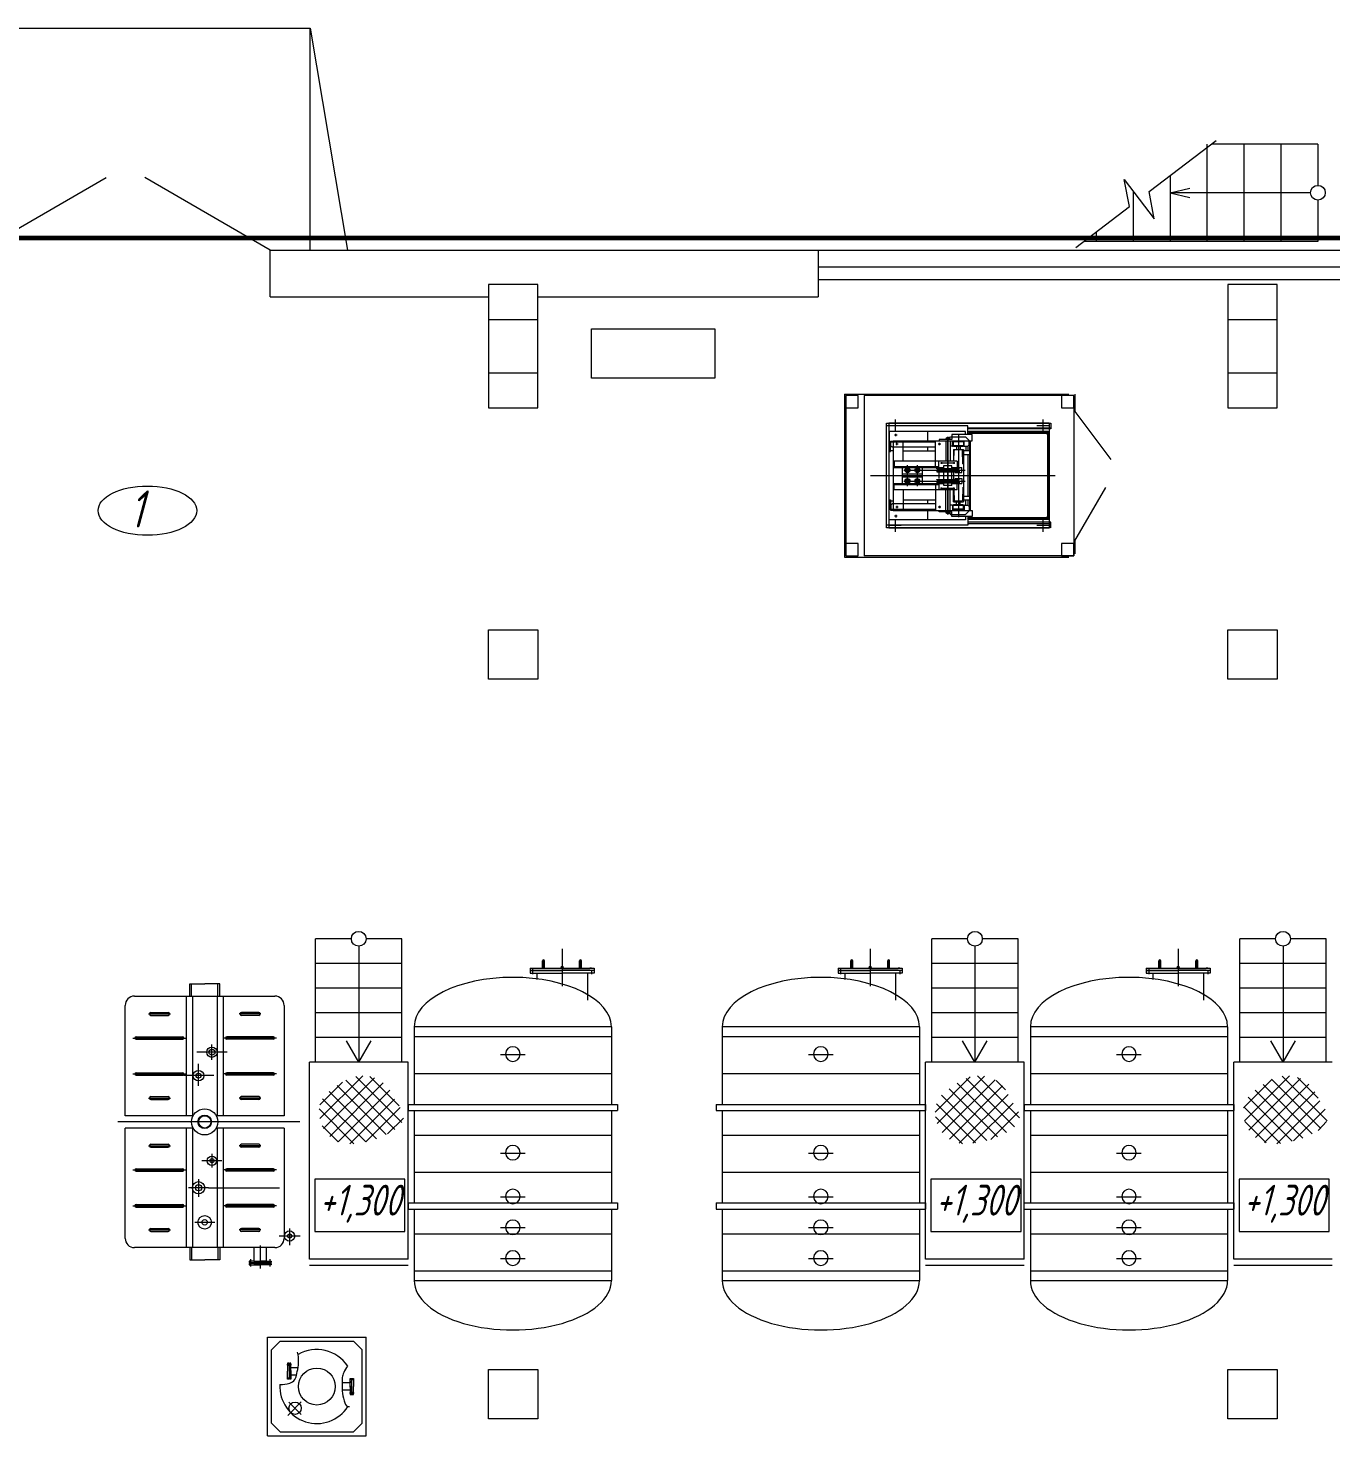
# Model space of a CAD drawing. Header units: millimetres. Extents: x 1337 to 8186, y 1899 to 5236.
# Drawn here: x 2327.1 to 2432.9, y 2614.5 to 2728.7 of the extents above; entities that cross this region are included whole.
import ezdxf

# ---------------------------------------------------------------- set-up
doc = ezdxf.new("R2010")
doc.units = ezdxf.units.MM
doc.layers.add('Линия связи (Вновь)', color=3, linetype='Continuous', lineweight=60)
doc.layers.add('Строительный', color=251, linetype='Continuous', lineweight=13)
doc.styles.add('Simplex', font='simplex.shx', dxfattribs={"width": 0.7, "oblique": 15})

# ---------------------------------------------------------------- blocks, each defined once
blk = doc.blocks.new('A$C178B2837')
at = {"layer": 'Строительный', "ltscale": 100}
for p, q in [((304.71, 420.51), (334.71, 420.51)), ((334.71, 402.51), (334.71, 420.51)), ((334.71, 420.51), (337.72, 402.51)), ((402.77, 407.25), (408.22, 411.41)), ((407.47, 411.11), (407.47, 403.21)), ((416.47, 411.11), (407.83, 411.11)), ((410.47, 411.11), (410.47, 403.21)), ((413.47, 411.11), (413.47, 403.21)), ((416.47, 411.11), (416.47, 407.76)), ((307.96, 402.51), (318.14, 408.39)), ((331.46, 402.51), (321.29, 408.39)), ((401.18, 406.04), (400.76, 408.23)), ((400.76, 408.23), (403.19, 405.05)), ((404.47, 408.55), (404.47, 403.21)), ((401.47, 407.3), (401.47, 403.21)), ((403.19, 405.05), (402.77, 407.25)), ((404.47, 407.16), (406.09, 407.53)), ((415.87, 407.16), (404.47, 407.16)), ((404.47, 407.16), (406.09, 406.78)), ((416.47, 406.56), (416.47, 403.21)), ((396.83, 402.72), (401.18, 406.04)), ((416.47, 403.21), (397.47, 403.21)), ((398.47, 403.97), (398.47, 403.21)), ((331.46, 402.51), (375.93, 402.51)), ((331.46, 398.71), (331.46, 402.51)), ((375.93, 402.51), (375.93, 398.71)), ((375.93, 402.51), (469.16, 402.51)), ((375.93, 401.14), (469.16, 401.14)), ((353.16, 399.71), (349.16, 399.71)), ((349.16, 399.71), (349.16, 389.71)), ((353.16, 389.71), (353.16, 399.71)), ((375.93, 400.11), (469.16, 400.11)), ((413.16, 399.71), (409.16, 399.71)), ((409.16, 399.71), (409.16, 389.71)), ((413.16, 389.71), (413.16, 399.71)), ((331.46, 398.71), (349.16, 398.71)), ((353.16, 398.71), (375.93, 398.71)), ((349.16, 396.89), (353.16, 396.89)), ((409.16, 396.89), (413.16, 396.89)), ((357.53, 396.11), (367.53, 396.11)), ((357.53, 392.11), (357.53, 396.11)), ((367.53, 396.11), (367.53, 392.11)), ((349.16, 392.54), (353.16, 392.54)), ((367.53, 392.11), (357.53, 392.11)), ((409.16, 392.54), (413.16, 392.54)), ((378.06, 390.81), (396.26, 390.81)), ((378.06, 390.81), (378.06, 377.61)), ((379.16, 390.71), (378.16, 390.71)), ((378.16, 390.71), (378.16, 389.71)), ((379.16, 389.71), (379.16, 390.71)), ((396.66, 390.71), (379.66, 390.71)), ((379.66, 390.71), (379.66, 377.71)), ((394.66, 390.71), (381.66, 390.71)), ((396.66, 390.71), (395.66, 390.71)), ((395.66, 390.71), (395.66, 389.71)), ((396.66, 390.71), (396.66, 377.71)), ((396.66, 389.71), (396.66, 390.71)), ((396.76, 390.81), (396.76, 389.38)), ((349.16, 389.71), (353.16, 389.71)), ((378.16, 390.26), (378.16, 378.26)), ((378.16, 389.71), (379.16, 389.71)), ((395.66, 389.71), (396.66, 389.71)), ((396.66, 389.51), (399.66, 385.51)), ((409.16, 389.71), (413.16, 389.71)), ((381.46, 379.97), (381.46, 388.46)), ((381.46, 388.46), (394.81, 388.46)), ((388.07, 388.24), (381.46, 388.24)), ((394.66, 388.46), (381.66, 388.46)), ((381.66, 388.46), (381.66, 379.96)), ((382.66, 388.26), (381.66, 388.26)), ((382.16, 388.76), (382.16, 387.76)), ((388.07, 387.54), (388.07, 388.24)), ((394.66, 388.26), (393.66, 388.26)), ((394.16, 388.76), (394.16, 387.76)), ((394.66, 388.46), (394.66, 379.96)), ((394.81, 388.46), (394.81, 388)), ((387.88, 387.8), (381.69, 387.8)), ((381.69, 387.8), (381.69, 386.23)), ((382.33, 387.5), (382.12, 387.5)), ((382.22, 387.41), (382.22, 387.59)), ((384.78, 387.8), (384.78, 387.04)), ((386.76, 387.15), (385.74, 387.15)), ((385.74, 387.15), (385.74, 387.04)), ((386.62, 387.22), (386.27, 387.22)), ((386.27, 387.22), (386.27, 387.15)), ((386.56, 387.29), (386.34, 387.29)), ((386.34, 387.29), (386.34, 387.22)), ((386.45, 387.37), (386.45, 381.05)), ((386.45, 381.05), (386.45, 387.37)), ((386.56, 387.22), (386.67, 387.36)), ((386.56, 387.29), (386.56, 387.22)), ((386.62, 387.15), (386.62, 387.22)), ((386.67, 387.36), (387.88, 387.36)), ((388.41, 387.54), (386.76, 387.54)), ((386.76, 387.54), (386.76, 387.15)), ((387.3, 387.58), (387.3, 380.84)), ((387.88, 387.54), (387.88, 387.8)), ((387.88, 387.36), (388.2, 387.04)), ((388.07, 388.09), (394.81, 388.09)), ((394.81, 388), (388.07, 388)), ((394.59, 387.78), (388.15, 387.78)), ((394.59, 387.71), (388.15, 387.71)), ((394.59, 387.64), (388.15, 387.64)), ((388.41, 387.04), (388.41, 387.54)), ((394.52, 387.56), (394.52, 380.87)), ((394.59, 387.71), (394.59, 380.71)), ((394.66, 380.87), (394.66, 387.56)), ((381.69, 386.23), (381.73, 386.16)), ((381.73, 386.16), (381.73, 386.95)), ((381.73, 386.95), (381.8, 386.95)), ((381.73, 386.16), (381.8, 386.16)), ((381.8, 386.16), (381.8, 387)), ((381.8, 387), (382.01, 387)), ((381.8, 386.26), (382.01, 386.26)), ((381.82, 386.61), (381.82, 386.94)), ((381.82, 386.94), (385.44, 386.94)), ((381.92, 386.51), (381.82, 386.61)), ((385.44, 386.51), (381.92, 386.51)), ((382.01, 387.04), (388.41, 387.04)), ((382.01, 387.04), (382.01, 381.38)), ((382.42, 386.77), (382.21, 386.77)), ((382.31, 386.68), (382.31, 386.87)), ((382.81, 385.38), (382.81, 387.04)), ((385.44, 386.19), (382.81, 386.19)), ((384.78, 386.51), (384.78, 386.19)), ((385.44, 384.94), (385.44, 387.04)), ((385.88, 386.77), (385.66, 386.77)), ((385.77, 386.67), (385.77, 386.86)), ((386.27, 387.04), (386.27, 385.38)), ((386.62, 387.04), (386.62, 385.38)), ((386.81, 386.6), (386.62, 386.6)), ((386.81, 386.6), (386.81, 387.04)), ((386.81, 386.6), (386.85, 386.6)), ((386.85, 386.6), (386.87, 386.64)), ((386.9, 386.99), (386.87, 386.94)), ((386.87, 386.94), (386.87, 386.64)), ((387.72, 386.94), (386.87, 386.94)), ((386.9, 386.58), (386.87, 386.64)), ((387.72, 386.64), (386.87, 386.64)), ((386.89, 386.34), (387.72, 386.34)), ((386.89, 386.34), (386.89, 385.38)), ((387.69, 386.99), (386.9, 386.99)), ((387.69, 386.58), (386.9, 386.58)), ((386.94, 385.38), (386.96, 386.24)), ((386.96, 386.24), (387.01, 386.3)), ((387.58, 386.3), (387.01, 386.3)), ((387.08, 386.94), (387.08, 386.99)), ((387.15, 386.58), (387.15, 386.34)), ((387.44, 386.58), (387.44, 386.34)), ((387.51, 386.94), (387.51, 386.99)), ((387.63, 386.24), (387.58, 386.3)), ((387.65, 385.17), (387.63, 386.24)), ((387.69, 386.99), (387.72, 386.94)), ((387.69, 386.58), (387.72, 386.64)), ((387.72, 386.94), (387.72, 386.64)), ((387.74, 386.6), (387.72, 386.64)), ((387.72, 386.34), (387.72, 382.09)), ((388.22, 386.21), (387.72, 386.21)), ((387.78, 386.6), (387.74, 386.6)), ((387.78, 386.6), (387.78, 387.04)), ((387.78, 386.6), (388.06, 386.6)), ((387.89, 386.6), (387.89, 386.21)), ((388.06, 386.6), (388.16, 386.71)), ((388.06, 386.6), (388.06, 386.21)), ((388.16, 386.71), (388.16, 387.04)), ((388.22, 381.38), (388.22, 387.04)), ((388.27, 381.38), (388.27, 387.04)), ((387.21, 385.38), (382.1, 385.38)), ((382.1, 385.38), (382.1, 384.87)), ((382.1, 384.94), (385.71, 384.94)), ((382.1, 384.87), (385.71, 384.87)), ((382.75, 384.87), (382.75, 383.56)), ((383.17, 383.36), (383.17, 385.07)), ((383.97, 383.36), (383.97, 385.07)), ((384.38, 383.56), (384.38, 384.87)), ((385.71, 384.87), (385.71, 385.38)), ((385.71, 384.87), (386.13, 384.87)), ((385.84, 385.24), (387, 385.24)), ((385.92, 385.3), (385.92, 385.18)), ((386.13, 384.78), (386.13, 385.04)), ((386.77, 385.01), (386.13, 385.01)), ((386.77, 384.78), (386.77, 385.01)), ((386.77, 384.87), (387.21, 384.87)), ((386.94, 385.3), (386.94, 385.18)), ((387.05, 384.86), (387.58, 384.86)), ((387.05, 384.86), (387.05, 384.78)), ((387.21, 385.38), (387.21, 384.87)), ((387.58, 384.46), (387.58, 384.86)), ((387.65, 385.17), (387.72, 385.16)), ((388.22, 385.91), (387.72, 385.91)), ((388.06, 385.91), (388.06, 382.52)), ((380.16, 384.21), (395.16, 384.21)), ((381.46, 384.21), (394.99, 384.21)), ((384.38, 384.34), (382.75, 384.34)), ((384.38, 384.09), (382.75, 384.09)), ((382.86, 384.66), (387.85, 384.66)), ((382.86, 383.77), (387.85, 383.77)), ((383.01, 384.66), (383.09, 384.8)), ((383.09, 384.51), (383.01, 384.66)), ((383.01, 383.77), (383.09, 383.91)), ((383.09, 383.63), (383.01, 383.77)), ((383.09, 384.8), (383.25, 384.8)), ((383.25, 384.51), (383.09, 384.51)), ((383.09, 383.91), (383.25, 383.91)), ((383.25, 384.8), (383.34, 384.66)), ((383.34, 384.66), (383.25, 384.51)), ((383.25, 383.91), (383.34, 383.77)), ((383.34, 383.77), (383.25, 383.63)), ((383.81, 384.66), (383.89, 384.8)), ((383.89, 384.51), (383.81, 384.66)), ((383.81, 383.77), (383.89, 383.91)), ((383.89, 383.63), (383.81, 383.77)), ((383.89, 384.8), (384.05, 384.8)), ((384.05, 384.51), (383.89, 384.51)), ((383.89, 383.91), (384.05, 383.91)), ((384.05, 384.8), (384.14, 384.66)), ((384.14, 384.66), (384.05, 384.51)), ((384.05, 383.91), (384.14, 383.77)), ((384.14, 383.77), (384.05, 383.63)), ((385.55, 384.75), (385.55, 384.78)), ((385.55, 384.78), (387.35, 384.78)), ((385.64, 384.72), (385.55, 384.75)), ((385.64, 384.59), (385.55, 384.57)), ((385.55, 384.57), (385.55, 384.53)), ((385.55, 384.53), (387.35, 384.53)), ((385.55, 383.86), (385.55, 383.9)), ((385.55, 383.9), (387.35, 383.9)), ((385.64, 383.83), (385.55, 383.86)), ((385.64, 383.7), (385.55, 383.68)), ((385.55, 383.68), (385.55, 383.64)), ((385.64, 384.72), (387.25, 384.72)), ((385.64, 384.72), (385.64, 384.59)), ((385.64, 384.59), (387.25, 384.59)), ((385.64, 383.83), (387.25, 383.83)), ((385.64, 383.7), (385.64, 383.83)), ((385.64, 383.7), (387.25, 383.7)), ((385.71, 384.44), (385.71, 383.98)), ((386.13, 383.9), (386.13, 384.53)), ((386.77, 383.9), (386.77, 384.53)), ((386.94, 383.9), (386.94, 384.53)), ((387.05, 384.46), (387.05, 384.53)), ((387.05, 384.46), (387.58, 384.46)), ((387.05, 383.97), (387.58, 383.97)), ((387.05, 383.97), (387.05, 383.9)), ((387.25, 384.72), (387.35, 384.75)), ((387.25, 384.72), (387.25, 384.59)), ((387.25, 384.59), (387.35, 384.57)), ((387.25, 383.83), (387.35, 383.86)), ((387.25, 383.7), (387.25, 383.83)), ((387.25, 383.7), (387.35, 383.68)), ((387.35, 384.75), (387.35, 384.78)), ((387.35, 384.57), (387.35, 384.53)), ((387.35, 383.86), (387.35, 383.9)), ((387.35, 383.68), (387.35, 383.64)), ((387.58, 383.97), (387.58, 383.57)), ((382.1, 383.05), (382.1, 383.56)), ((382.1, 383.56), (385.71, 383.56)), ((382.1, 383.49), (385.71, 383.49)), ((387.21, 383.05), (382.1, 383.05)), ((382.81, 383.05), (382.81, 381.38)), ((383.25, 383.63), (383.09, 383.63)), ((384.05, 383.63), (383.89, 383.63)), ((385.44, 383.49), (385.44, 381.38)), ((385.55, 383.64), (387.35, 383.64)), ((385.71, 383.56), (385.71, 383.05)), ((385.71, 383.56), (386.13, 383.56)), ((385.86, 383.19), (387.01, 383.19)), ((385.92, 383.13), (385.92, 383.25)), ((386.13, 383.42), (386.13, 383.64)), ((386.77, 383.42), (386.13, 383.42)), ((386.27, 381.38), (386.27, 383.05)), ((386.62, 381.38), (386.62, 383.05)), ((386.77, 383.42), (386.77, 383.64)), ((386.77, 383.56), (387.21, 383.56)), ((386.89, 382.09), (386.89, 383.05)), ((386.94, 383.13), (386.94, 383.25)), ((386.94, 383.05), (386.96, 382.19)), ((387.05, 383.57), (387.05, 383.64)), ((387.05, 383.57), (387.58, 383.57)), ((387.21, 383.05), (387.21, 383.56)), ((387.65, 383.25), (387.63, 382.19)), ((387.65, 383.25), (387.72, 383.27)), ((396.76, 378.91), (399.26, 383.24)), ((381.69, 382.2), (381.73, 382.26)), ((381.69, 380.63), (381.69, 382.2)), ((381.73, 382.26), (381.8, 382.26)), ((381.73, 382.26), (381.73, 381.48)), ((381.73, 381.48), (381.8, 381.48)), ((381.8, 382.26), (381.8, 381.42)), ((381.8, 382.17), (382.01, 382.17)), ((381.8, 381.42), (382.01, 381.42)), ((381.92, 381.92), (381.82, 381.82)), ((381.82, 381.82), (381.82, 381.49)), ((381.82, 381.49), (385.44, 381.49)), ((385.44, 381.92), (381.92, 381.92)), ((382.42, 381.65), (382.21, 381.65)), ((382.31, 381.75), (382.31, 381.56)), ((385.44, 382.23), (382.81, 382.23)), ((384.78, 382.23), (384.78, 381.92)), ((385.88, 381.66), (385.66, 381.66)), ((385.77, 381.76), (385.77, 381.57)), ((386.81, 381.82), (386.62, 381.82)), ((386.81, 381.82), (386.85, 381.82)), ((386.81, 381.82), (386.81, 381.38)), ((386.85, 381.82), (386.87, 381.79)), ((386.9, 381.84), (386.87, 381.79)), ((386.87, 381.49), (386.87, 381.79)), ((387.72, 381.79), (386.87, 381.79)), ((386.9, 381.44), (386.87, 381.49)), ((387.72, 381.49), (386.87, 381.49)), ((386.89, 382.09), (387.72, 382.09)), ((387.69, 381.84), (386.9, 381.84)), ((387.69, 381.44), (386.9, 381.44)), ((386.96, 382.19), (387.01, 382.13)), ((387.58, 382.13), (387.01, 382.13)), ((387.08, 381.49), (387.08, 381.44)), ((387.15, 381.84), (387.15, 382.09)), ((387.44, 381.84), (387.44, 382.09)), ((387.51, 381.49), (387.51, 381.44)), ((387.63, 382.19), (387.58, 382.13)), ((387.69, 381.84), (387.72, 381.79)), ((387.69, 381.44), (387.72, 381.49)), ((388.22, 382.52), (387.72, 382.52)), ((388.22, 382.22), (387.72, 382.22)), ((387.74, 381.82), (387.72, 381.79)), ((387.72, 381.49), (387.72, 381.79)), ((387.78, 381.82), (387.74, 381.82)), ((387.78, 381.82), (387.78, 381.38)), ((387.78, 381.82), (388.06, 381.82)), ((387.89, 381.82), (387.89, 382.22)), ((388.06, 382.22), (388.06, 381.82)), ((388.06, 381.82), (388.16, 381.72)), ((388.16, 381.72), (388.16, 381.38)), ((387.88, 380.63), (381.69, 380.63)), ((382.01, 381.38), (388.41, 381.38)), ((382.34, 380.93), (382.12, 380.93)), ((382.33, 380.93), (382.12, 380.93)), ((382.16, 380.66), (382.16, 379.66)), ((382.22, 381.02), (382.22, 380.83)), ((382.22, 381.01), (382.22, 380.82)), ((384.78, 381.38), (384.78, 380.63)), ((385.74, 381.28), (385.74, 381.38)), ((386.76, 381.28), (385.74, 381.28)), ((386.27, 381.21), (386.27, 381.28)), ((386.62, 381.21), (386.27, 381.21)), ((386.34, 381.14), (386.34, 381.21)), ((386.56, 381.14), (386.34, 381.14)), ((386.56, 381.14), (386.56, 381.21)), ((386.56, 381.21), (386.67, 381.07)), ((386.62, 381.28), (386.62, 381.21)), ((386.67, 381.07), (387.88, 381.07)), ((386.76, 380.89), (386.76, 381.28)), ((388.41, 380.89), (386.76, 380.89)), ((387.88, 381.07), (388.2, 381.38)), ((387.88, 380.89), (387.88, 380.63)), ((388.07, 380.89), (388.07, 380.18)), ((394.81, 380.43), (388.07, 380.43)), ((388.07, 380.34), (394.81, 380.34)), ((394.59, 380.78), (388.15, 380.78)), ((394.59, 380.71), (388.15, 380.71)), ((394.59, 380.64), (388.15, 380.64)), ((388.41, 381.38), (388.41, 380.89)), ((394.16, 380.66), (394.16, 379.66)), ((394.81, 379.97), (394.81, 380.43)), ((388.07, 380.18), (381.46, 380.18)), ((394.75, 379.97), (381.46, 379.97)), ((382.66, 380.16), (381.66, 380.16)), ((394.66, 379.96), (381.66, 379.96)), ((394.66, 380.16), (393.66, 380.16)), ((379.16, 378.71), (378.16, 378.71)), ((378.16, 378.71), (378.16, 377.71)), ((379.16, 377.71), (379.16, 378.71)), ((396.66, 378.71), (395.66, 378.71)), ((395.66, 378.71), (395.66, 377.71)), ((396.66, 377.71), (396.66, 378.71)), ((396.76, 378.91), (396.76, 377.86)), ((378.06, 377.61), (396.26, 377.61)), ((378.16, 377.71), (379.16, 377.71)), ((396.66, 377.71), (379.66, 377.71)), ((395.66, 377.71), (396.66, 377.71)), ((349.16, 367.71), (349.16, 371.71)), ((349.16, 371.71), (353.16, 371.71)), ((353.16, 371.71), (353.16, 367.71)), ((409.16, 367.71), (409.16, 371.71)), ((409.16, 371.71), (413.16, 371.71)), ((413.16, 371.71), (413.16, 367.71)), ((353.16, 367.71), (349.16, 367.71)), ((413.16, 367.71), (409.16, 367.71)), ((338.04, 346.64), (335.14, 346.64)), ((335.14, 336.64), (335.14, 346.64)), ((338.64, 346.04), (338.64, 336.64)), ((342.14, 346.64), (339.24, 346.64)), ((342.14, 336.64), (342.14, 346.64)), ((388.04, 346.64), (385.14, 346.64)), ((385.14, 336.64), (385.14, 346.64)), ((388.64, 346.04), (388.64, 336.64)), ((392.14, 346.64), (389.24, 346.64)), ((392.14, 336.64), (392.14, 346.64)), ((413.04, 346.64), (410.14, 346.64)), ((410.14, 336.64), (410.14, 346.64)), ((413.64, 346.04), (413.64, 336.64)), ((417.14, 346.64), (414.24, 346.64)), ((417.14, 336.64), (417.14, 346.64)), ((353.56, 344.26), (353.56, 344.86)), ((353.64, 344.25), (353.64, 344.96)), ((353.72, 344.26), (353.72, 344.86)), ((355.14, 345.83), (355.14, 342.8)), ((356.56, 344.26), (356.56, 344.86)), ((356.64, 344.25), (356.64, 344.96)), ((356.72, 344.26), (356.72, 344.86)), ((378.56, 344.26), (378.56, 344.86)), ((378.64, 344.25), (378.64, 344.96)), ((378.72, 344.26), (378.72, 344.86)), ((380.14, 345.83), (380.14, 342.8)), ((381.56, 344.26), (381.56, 344.86)), ((381.64, 344.25), (381.64, 344.96)), ((381.72, 344.26), (381.72, 344.86)), ((403.56, 344.26), (403.56, 344.86)), ((403.64, 344.25), (403.64, 344.96)), ((403.72, 344.26), (403.72, 344.86)), ((405.14, 345.83), (405.14, 342.8)), ((406.56, 344.26), (406.56, 344.86)), ((406.64, 344.25), (406.64, 344.96)), ((406.72, 344.26), (406.72, 344.86)), ((342.14, 344.64), (335.14, 344.64)), ((352.54, 344.26), (357.74, 344.26)), ((352.54, 344.26), (352.54, 344.1)), ((352.54, 344.1), (357.74, 344.1)), ((352.54, 344.06), (352.54, 343.84)), ((352.54, 344.06), (355.14, 344.06)), ((352.54, 343.84), (355.14, 343.84)), ((352.74, 344.29), (352.74, 344.08)), ((352.74, 344.12), (352.74, 343.77)), ((352.88, 344.09), (352.88, 344.06)), ((352.88, 344.09), (355.14, 344.09)), ((352.93, 344.1), (352.93, 344.09)), ((353.08, 343.84), (353.08, 343.35)), ((355.04, 344.34), (355.24, 344.34)), ((357.4, 344.09), (355.14, 344.09)), ((357.74, 344.06), (355.14, 344.06)), ((357.74, 343.84), (355.14, 343.84)), ((357.2, 343.84), (357.2, 341.67)), ((357.36, 344.1), (357.36, 344.09)), ((357.54, 344.26), (357.4, 344.26)), ((357.4, 344.09), (357.4, 344.06)), ((357.54, 344.26), (357.68, 344.26)), ((357.54, 344.12), (357.54, 343.77)), ((357.74, 344.26), (357.74, 344.1)), ((357.74, 344.06), (357.74, 343.84)), ((377.54, 344.26), (382.74, 344.26)), ((377.54, 344.26), (377.54, 344.1)), ((377.54, 344.1), (382.74, 344.1)), ((377.54, 344.06), (377.54, 343.84)), ((377.54, 344.06), (380.14, 344.06)), ((377.54, 343.84), (380.14, 343.84)), ((377.74, 344.29), (377.74, 344.08)), ((377.74, 344.12), (377.74, 343.77)), ((377.88, 344.09), (377.88, 344.06)), ((377.88, 344.09), (380.14, 344.09)), ((377.93, 344.1), (377.93, 344.09)), ((378.08, 343.84), (378.08, 343.35)), ((380.04, 344.34), (380.24, 344.34)), ((382.4, 344.09), (380.14, 344.09)), ((382.74, 344.06), (380.14, 344.06)), ((382.74, 343.84), (380.14, 343.84)), ((382.2, 343.84), (382.2, 341.67)), ((382.36, 344.1), (382.36, 344.09)), ((382.54, 344.26), (382.4, 344.26)), ((382.4, 344.09), (382.4, 344.06)), ((382.54, 344.26), (382.68, 344.26)), ((382.54, 344.12), (382.54, 343.77)), ((382.74, 344.26), (382.74, 344.1)), ((382.74, 344.06), (382.74, 343.84)), ((392.14, 344.64), (385.14, 344.64)), ((402.54, 344.26), (407.74, 344.26)), ((402.54, 344.26), (402.54, 344.1)), ((402.54, 344.1), (407.74, 344.1)), ((402.54, 344.06), (402.54, 343.84)), ((402.54, 344.06), (405.14, 344.06)), ((402.54, 343.84), (405.14, 343.84)), ((402.74, 344.29), (402.74, 344.08)), ((402.74, 344.12), (402.74, 343.77)), ((402.88, 344.09), (402.88, 344.06)), ((402.88, 344.09), (405.14, 344.09)), ((402.93, 344.1), (402.93, 344.09)), ((403.08, 343.84), (403.08, 343.35)), ((405.04, 344.34), (405.24, 344.34)), ((407.4, 344.09), (405.14, 344.09)), ((407.74, 344.06), (405.14, 344.06)), ((407.74, 343.84), (405.14, 343.84)), ((407.2, 343.84), (407.2, 341.67)), ((407.36, 344.1), (407.36, 344.09)), ((407.54, 344.26), (407.4, 344.26)), ((407.4, 344.09), (407.4, 344.06)), ((407.54, 344.26), (407.68, 344.26)), ((407.54, 344.12), (407.54, 343.77)), ((407.74, 344.26), (407.74, 344.1)), ((407.74, 344.06), (407.74, 343.84)), ((417.14, 344.64), (410.14, 344.64)), ((324.93, 341.99), (324.93, 342.99)), ((324.93, 342.99), (326.14, 342.99)), ((325.08, 341.99), (325.08, 342.99)), ((327.36, 342.99), (326.14, 342.99)), ((327.21, 341.99), (327.21, 342.99)), ((327.36, 341.99), (327.36, 342.99)), ((342.14, 342.64), (335.14, 342.64)), ((392.14, 342.64), (385.14, 342.64)), ((417.14, 342.64), (410.14, 342.64)), ((320.44, 341.99), (331.84, 341.99)), ((324.64, 341.99), (324.64, 332.29)), ((325.14, 341.99), (325.14, 332.29)), ((327.14, 341.99), (327.14, 332.29)), ((327.64, 341.99), (327.64, 332.29)), ((319.69, 332.29), (319.69, 341.24)), ((321.58, 340.55), (323.36, 340.55)), ((321.77, 340.67), (323.17, 340.67)), ((321.77, 340.43), (323.17, 340.43)), ((330.7, 340.55), (328.93, 340.55)), ((330.52, 340.67), (329.12, 340.67)), ((330.52, 340.43), (329.12, 340.43)), ((332.59, 341.24), (332.59, 332.29)), ((342.14, 340.64), (335.14, 340.64)), ((392.14, 340.64), (385.14, 340.64)), ((417.14, 340.64), (410.14, 340.64)), ((343.14, 339.51), (343.14, 333.21)), ((359.14, 339.51), (343.14, 339.51)), ((359.14, 339.51), (359.14, 333.21)), ((368.14, 339.51), (368.14, 333.21)), ((384.14, 339.51), (368.14, 339.51)), ((384.14, 339.51), (384.14, 333.21)), ((393.14, 339.51), (393.14, 333.21)), ((409.14, 339.51), (393.14, 339.51)), ((409.14, 339.51), (409.14, 333.21)), ((320.31, 338.59), (324.58, 338.59)), ((320.58, 338.69), (324.36, 338.69)), ((320.58, 338.49), (324.36, 338.49)), ((326.73, 336.81), (326.73, 338.06)), ((331.98, 338.59), (327.7, 338.59)), ((331.71, 338.69), (327.93, 338.69)), ((331.71, 338.49), (327.93, 338.49)), ((342.14, 338.64), (335.14, 338.64)), ((338.64, 336.64), (337.64, 338.37)), ((338.64, 336.64), (339.64, 338.37)), ((343.14, 338.71), (359.14, 338.71)), ((368.14, 338.71), (384.14, 338.71)), ((392.14, 338.64), (385.14, 338.64)), ((388.64, 336.64), (387.64, 338.37)), ((388.64, 336.64), (389.64, 338.37)), ((393.14, 338.71), (409.14, 338.71)), ((417.14, 338.64), (410.14, 338.64)), ((413.64, 336.64), (412.64, 338.37)), ((413.64, 336.64), (414.64, 338.37)), ((327.96, 337.44), (325.5, 337.44)), ((350.14, 337.26), (352.14, 337.26)), ((375.14, 337.26), (377.14, 337.26)), ((400.14, 337.26), (402.14, 337.26)), ((320.58, 335.78), (324.36, 335.78)), ((325.64, 334.7), (325.64, 336.51)), ((331.71, 335.78), (327.93, 335.78)), ((342.64, 336.64), (334.64, 336.64)), ((334.64, 320.64), (334.64, 336.64)), ((342.64, 320.64), (342.64, 336.64)), ((392.64, 336.64), (384.64, 336.64)), ((384.64, 320.64), (384.64, 336.64)), ((392.64, 320.64), (392.64, 336.64)), ((417.64, 336.64), (409.64, 336.64)), ((409.64, 320.64), (409.64, 336.64)), ((320.31, 335.68), (324.58, 335.68)), ((320.58, 335.58), (324.36, 335.58)), ((326.87, 335.54), (324.41, 335.54)), ((331.98, 335.68), (327.7, 335.68)), ((331.71, 335.58), (327.93, 335.58)), ((335.48, 332.05), (338.96, 335.53)), ((335.49, 333.18), (337.31, 335)), ((335.79, 331.24), (339.91, 335.36)), ((336.29, 330.61), (340.63, 334.96)), ((336.9, 334.73), (340.87, 330.76)), ((337.59, 335.16), (341.58, 331.17)), ((338.41, 335.47), (342.14, 331.73)), ((339.53, 335.47), (341.92, 333.08)), ((343.14, 335.71), (359.14, 335.71)), ((368.14, 335.71), (384.14, 335.71)), ((385.41, 332.59), (388.25, 335.43)), ((385.59, 331.65), (389.43, 335.49)), ((385.99, 330.93), (390.27, 335.2)), ((386.58, 330.39), (390.89, 334.7)), ((387.21, 334.94), (391.21, 330.94)), ((387.94, 335.32), (391.86, 331.4)), ((388.86, 335.53), (392.27, 332.12)), ((390.36, 335.15), (391.12, 334.4)), ((393.14, 335.71), (409.14, 335.71)), ((410.44, 332.92), (412.76, 335.25)), ((410.52, 331.88), (414.16, 335.52)), ((410.87, 331.11), (415.07, 335.3)), ((411.4, 330.52), (415.74, 334.86)), ((412.02, 334.82), (416.01, 330.83)), ((412.73, 335.23), (416.7, 331.26)), ((413.58, 335.5), (417.21, 331.87)), ((414.81, 335.4), (416.49, 333.72)), ((321.58, 333.72), (323.36, 333.72)), ((321.77, 333.84), (323.17, 333.84)), ((321.77, 333.6), (323.17, 333.6)), ((330.7, 333.72), (328.93, 333.72)), ((330.52, 333.84), (329.12, 333.84)), ((330.52, 333.6), (329.12, 333.6)), ((335.71, 333.67), (339.21, 330.18)), ((336.25, 334.26), (340.08, 330.42)), ((336.97, 330.18), (341.15, 334.35)), ((337.93, 330.01), (341.54, 333.62)), ((385.94, 333.96), (389.62, 330.28)), ((386.54, 334.48), (390.46, 330.57)), ((387.37, 330.06), (391.33, 334.02)), ((410.8, 333.8), (414.38, 330.22)), ((411.37, 334.35), (415.24, 330.48)), ((412.13, 330.12), (416.22, 334.22)), ((413.15, 330.02), (416.63, 333.5)), ((335.43, 332.84), (338.24, 330.02)), ((339.22, 330.18), (342, 332.95)), ((342.64, 333.21), (342.64, 332.71)), ((342.64, 333.21), (359.64, 333.21)), ((342.64, 332.71), (359.64, 332.71)), ((343.14, 332.71), (343.14, 325.21)), ((359.14, 332.71), (359.14, 325.21)), ((359.64, 333.21), (359.64, 332.71)), ((367.64, 333.21), (367.64, 332.71)), ((367.64, 333.21), (384.64, 333.21)), ((367.64, 332.71), (384.64, 332.71)), ((368.14, 332.71), (368.14, 325.21)), ((384.14, 332.71), (384.14, 325.21)), ((384.64, 333.21), (384.64, 332.71)), ((385.51, 333.26), (388.7, 330.08)), ((388.48, 330.05), (391.75, 333.32)), ((389.93, 330.37), (392.17, 332.61)), ((392.64, 333.21), (392.64, 332.71)), ((392.64, 333.21), (409.64, 333.21)), ((392.64, 332.71), (409.64, 332.71)), ((393.14, 332.71), (393.14, 325.21)), ((409.14, 332.71), (409.14, 325.21)), ((409.64, 333.21), (409.64, 332.71)), ((410.45, 333.02), (413.43, 330.04)), ((414.5, 330.25), (417.07, 332.82)), ((333.87, 331.79), (319.09, 331.79)), ((325.14, 332.29), (319.69, 332.29)), ((319.69, 322.34), (319.69, 331.29)), ((325.14, 331.29), (319.69, 331.29)), ((324.64, 331.29), (324.64, 321.59)), ((325.14, 331.29), (325.14, 321.59)), ((332.59, 332.29), (327.14, 332.29)), ((327.14, 331.29), (327.14, 321.59)), ((332.59, 331.29), (327.14, 331.29)), ((327.64, 331.29), (327.64, 321.59)), ((332.59, 331.29), (332.59, 322.34)), ((335.66, 331.48), (336.96, 330.18)), ((340.97, 330.81), (342.27, 332.1)), ((385.45, 332.21), (387.63, 330.02)), ((410.54, 331.81), (412.27, 330.08)), ((416.48, 331.1), (417.18, 331.81)), ((343.14, 330.71), (359.14, 330.71)), ((368.14, 330.71), (384.14, 330.71)), ((393.14, 330.71), (409.14, 330.71)), ((321.58, 329.85), (323.36, 329.85)), ((321.77, 329.97), (323.17, 329.97)), ((321.77, 329.73), (323.17, 329.73)), ((326.73, 329.19), (326.73, 328.08)), ((330.7, 329.85), (328.93, 329.85)), ((330.52, 329.97), (329.12, 329.97)), ((330.52, 329.73), (329.12, 329.73)), ((350.14, 329.26), (352.14, 329.26)), ((375.14, 329.26), (377.14, 329.26)), ((400.14, 329.26), (402.14, 329.26)), ((320.31, 327.89), (324.58, 327.89)), ((320.58, 327.99), (324.36, 327.99)), ((320.58, 327.79), (324.36, 327.79)), ((327.54, 328.64), (325.92, 328.64)), ((331.98, 327.89), (327.7, 327.89)), ((331.71, 327.99), (327.93, 327.99)), ((331.71, 327.79), (327.93, 327.79)), ((325.64, 327.15), (325.64, 325.72)), ((342.39, 327.13), (335.07, 327.13)), ((335.07, 327.13), (335.07, 322.9)), ((342.39, 322.9), (342.39, 327.13)), ((343.14, 327.71), (359.14, 327.71)), ((368.14, 327.71), (384.14, 327.71)), ((392.39, 327.13), (385.07, 327.13)), ((385.07, 327.13), (385.07, 322.9)), ((392.39, 322.9), (392.39, 327.13)), ((393.14, 327.71), (409.14, 327.71)), ((417.39, 327.13), (410.07, 327.13)), ((410.07, 327.13), (410.07, 322.9)), ((417.39, 322.9), (417.39, 327.13)), ((326.45, 326.44), (324.83, 326.44)), ((326.45, 326.44), (332.2, 326.44)), ((350.14, 325.71), (352.14, 325.71)), ((375.14, 325.71), (377.14, 325.71)), ((400.14, 325.71), (402.14, 325.71)), ((320.31, 324.98), (324.58, 324.98)), ((320.58, 325.08), (324.36, 325.08)), ((320.58, 324.88), (324.36, 324.88)), ((331.98, 324.98), (327.7, 324.98)), ((331.71, 325.08), (327.93, 325.08)), ((331.71, 324.88), (327.93, 324.88)), ((342.64, 325.21), (342.64, 324.71)), ((342.64, 325.21), (359.64, 325.21)), ((342.64, 324.71), (359.64, 324.71)), ((343.14, 324.71), (343.14, 318.91)), ((359.14, 324.71), (359.14, 318.91)), ((359.64, 325.21), (359.64, 324.71)), ((367.64, 325.21), (367.64, 324.71)), ((367.64, 325.21), (384.64, 325.21)), ((367.64, 324.71), (384.64, 324.71)), ((368.14, 324.71), (368.14, 318.91)), ((384.14, 324.71), (384.14, 318.91)), ((384.64, 325.21), (384.64, 324.71)), ((392.64, 325.21), (409.64, 325.21)), ((392.64, 324.71), (409.64, 324.71)), ((393.14, 324.71), (393.14, 318.91)), ((409.14, 324.71), (409.14, 318.91)), ((409.64, 325.21), (409.64, 324.71)), ((326.95, 323.64), (325.34, 323.64)), ((350.14, 323.21), (352.14, 323.21)), ((375.14, 323.21), (377.14, 323.21)), ((400.14, 323.21), (402.14, 323.21)), ((321.58, 323.02), (323.36, 323.02)), ((321.77, 323.14), (323.17, 323.14)), ((321.77, 322.9), (323.17, 322.9)), ((330.7, 323.02), (328.93, 323.02)), ((330.52, 323.14), (329.12, 323.14)), ((330.52, 322.9), (329.12, 322.9)), ((333.88, 322.53), (332.18, 322.53)), ((332.59, 322.34), (332.59, 322.34)), ((332.59, 322.34), (332.59, 322.34)), ((332.59, 322.34), (332.59, 322.34)), ((333.03, 323.13), (333.03, 321.8)), ((335.07, 322.9), (342.39, 322.9)), ((343.14, 322.71), (359.14, 322.71)), ((368.14, 322.71), (384.14, 322.71)), ((385.07, 322.9), (392.39, 322.9)), ((393.14, 322.71), (409.14, 322.71)), ((410.07, 322.9), (417.39, 322.9)), ((331.84, 321.59), (320.44, 321.59)), ((324.93, 321.59), (324.93, 320.59)), ((325.08, 321.59), (325.08, 320.59)), ((327.21, 321.59), (327.21, 320.59)), ((327.36, 321.59), (327.36, 320.59)), ((330.14, 321.59), (330.14, 320.49)), ((330.64, 321.77), (330.64, 319.9)), ((331.14, 321.59), (331.14, 320.49)), ((324.93, 320.59), (326.14, 320.59)), ((327.36, 320.59), (326.14, 320.59)), ((330.14, 320.49), (329.74, 320.49)), ((329.74, 320.49), (329.74, 320.39)), ((329.74, 320.39), (330.14, 320.39)), ((330.14, 320.29), (329.74, 320.29)), ((329.74, 320.29), (329.74, 320.19)), ((329.74, 320.19), (330.64, 320.19)), ((329.87, 320.65), (329.87, 320.05)), ((330.01, 320.39), (330.01, 320.29)), ((330.14, 320.49), (330.64, 320.49)), ((330.14, 320.39), (330.64, 320.39)), ((330.14, 320.29), (330.64, 320.29)), ((331.14, 320.49), (330.64, 320.49)), ((331.14, 320.39), (330.64, 320.39)), ((331.14, 320.29), (330.64, 320.29)), ((331.54, 320.19), (330.64, 320.19)), ((331.14, 320.49), (331.54, 320.49)), ((331.54, 320.39), (331.14, 320.39)), ((331.14, 320.29), (331.54, 320.29)), ((331.28, 320.39), (331.28, 320.29)), ((331.42, 320.65), (331.42, 320.05)), ((331.54, 320.49), (331.54, 320.39)), ((331.54, 320.29), (331.54, 320.19)), ((342.64, 320.64), (334.64, 320.64)), ((342.64, 320.14), (334.64, 320.14)), ((350.14, 320.71), (352.14, 320.71)), ((375.14, 320.71), (377.14, 320.71)), ((392.64, 320.64), (384.64, 320.64)), ((392.64, 320.14), (384.64, 320.14)), ((400.14, 320.71), (402.14, 320.71)), ((417.64, 320.64), (409.64, 320.64)), ((417.64, 320.14), (409.64, 320.14)), ((343.14, 319.71), (359.14, 319.71)), ((343.14, 318.91), (359.14, 318.91)), ((368.14, 319.71), (384.14, 319.71)), ((368.14, 318.91), (384.14, 318.91)), ((393.14, 319.71), (409.14, 319.71)), ((393.14, 318.91), (409.14, 318.91)), ((331.24, 314.32), (339.24, 314.32)), ((331.24, 306.32), (331.24, 314.32)), ((339.24, 306.32), (339.24, 314.32)), ((332.27, 314), (331.56, 313.29)), ((331.56, 307.36), (331.56, 313.29)), ((332.27, 314), (338.21, 314)), ((338.21, 314), (338.91, 313.29)), ((338.91, 307.36), (338.91, 313.29)), ((332.81, 312.11), (333.19, 312.11)), ((333, 312.22), (332.86, 312.22)), ((332.86, 312.22), (332.86, 311.57)), ((333, 312.01), (333, 312.22)), ((333, 312.01), (333, 310.93)), ((333.04, 312.01), (333, 312.01)), ((333.14, 312.22), (333.04, 312.22)), ((333.04, 312.22), (333.04, 311.57)), ((333.14, 311.52), (333.14, 312.22)), ((333.14, 311.87), (333.71, 311.87)), ((332.81, 311.04), (333.19, 311.04)), ((332.86, 310.93), (332.86, 311.57)), ((333, 310.93), (332.86, 310.93)), ((333.04, 311.14), (333, 311.14)), ((333.04, 310.93), (333.04, 311.57)), ((333.04, 311.27), (333.04, 311.14)), ((333.14, 310.93), (333.04, 310.93)), ((333.14, 311.63), (333.14, 310.93)), ((333.14, 311.27), (333.6, 311.27)), ((337.94, 310.62), (337.3, 310.62)), ((338.27, 310.86), (337.89, 310.86)), ((337.94, 310.27), (337.94, 310.97)), ((337.94, 310.97), (338.04, 310.97)), ((338.04, 310.97), (338.04, 310.32)), ((338.04, 310.62), (338.04, 310.76)), ((338.04, 310.76), (338.08, 310.76)), ((338.08, 309.89), (338.08, 310.97)), ((338.08, 310.97), (338.21, 310.97)), ((338.21, 310.97), (338.21, 310.32)), ((349.16, 307.71), (349.16, 311.71)), ((349.16, 311.71), (353.16, 311.71)), ((353.16, 311.71), (353.16, 307.71)), ((409.16, 307.71), (409.16, 311.71)), ((409.16, 311.71), (413.16, 311.71)), ((413.16, 311.71), (413.16, 307.71)), ((337.94, 310.02), (337.3, 310.02)), ((338.27, 309.79), (337.89, 309.79)), ((337.94, 310.38), (337.94, 309.68)), ((337.94, 309.68), (338.04, 309.68)), ((338.04, 309.68), (338.04, 310.32)), ((338.04, 309.89), (338.08, 309.89)), ((338.08, 309.89), (338.08, 309.68)), ((338.08, 309.68), (338.21, 309.68)), ((338.21, 309.68), (338.21, 310.32)), ((333.98, 309.07), (332.88, 307.97)), ((332.98, 309.05), (333.97, 308.06)), ((331.56, 307.36), (332.27, 306.65)), ((338.91, 307.36), (338.21, 306.65)), ((353.16, 307.71), (349.16, 307.71)), ((413.16, 307.71), (409.16, 307.71)), ((331.24, 306.32), (339.24, 306.32)), ((332.27, 306.65), (338.21, 306.65))]:
    blk.add_line(p, q, dxfattribs=at)
for centre, radius in [((416.47, 407.16), 0.6), ((388.14, 387.71), 0.0701), ((394.59, 387.71), 0.0701), ((394.59, 387.56), 0.0701), ((383.17, 384.66), 0.201), ((383.97, 384.66), 0.201), ((383.17, 383.77), 0.201), ((383.17, 384.66), 0.0936), ((383.17, 383.77), 0.0936), ((383.97, 383.77), 0.201), ((383.97, 384.66), 0.0936), ((383.97, 383.77), 0.0936), ((387.3, 384.66), 0.0439), ((387.3, 383.77), 0.0439), ((388.14, 380.71), 0.0701), ((394.59, 380.87), 0.0701), ((394.59, 380.71), 0.0701), ((338.64, 346.64), 0.6), ((388.64, 346.64), 0.6), ((413.64, 346.64), 0.6), ((355.14, 344.34), 0.08), ((380.14, 344.34), 0.08), ((405.14, 344.34), 0.08), ((326.73, 337.44), 0.42), ((326.73, 337.44), 0.24), ((325.64, 335.54), 0.43), ((325.64, 335.54), 0.2), ((326.14, 331.79), 1.06), ((326.14, 331.79), 0.55), ((326.14, 331.79), 0.5), ((326.73, 328.64), 0.381), ((326.73, 328.64), 0.172), ((325.64, 326.44), 0.5), ((325.64, 326.44), 0.25), ((326.14, 323.64), 0.55), ((326.14, 323.64), 0.22), ((333.03, 322.53), 0.416), ((333.03, 322.53), 0.162), ((335.24, 310.32), 1.5), ((333.47, 308.56), 0.5)]:
    blk.add_circle(centre, radius, dxfattribs=at)
for centre, radius, start, end in [((353.64, 344.86), 0.08, 0, 180), ((356.64, 344.86), 0.08, 0, 180), ((378.64, 344.86), 0.08, 0, 180), ((381.64, 344.86), 0.08, 0, 180), ((403.64, 344.86), 0.08, 0, 180), ((406.64, 344.86), 0.08, 0, 180), ((320.44, 341.24), 0.75, 90, 180), ((331.84, 341.24), 0.75, 0, 90), ((321.77, 340.55), 0.12, 90, 270), ((323.17, 340.55), 0.12, 270, 90), ((329.12, 340.55), 0.12, 90, 270), ((330.52, 340.55), 0.12, 270, 90), ((320.58, 338.59), 0.1, 90, 270), ((324.36, 338.59), 0.1, 270, 90), ((327.93, 338.59), 0.1, 90, 270), ((331.71, 338.59), 0.1, 270, 90), ((320.58, 335.68), 0.1, 90, 270), ((324.36, 335.68), 0.1, 270, 90), ((327.93, 335.68), 0.1, 90, 270), ((331.71, 335.68), 0.1, 270, 90), ((321.77, 333.72), 0.12, 90, 270), ((323.17, 333.72), 0.12, 270, 90), ((329.12, 333.72), 0.12, 90, 270), ((330.52, 333.72), 0.12, 270, 90), ((321.77, 329.85), 0.12, 90, 270), ((323.17, 329.85), 0.12, 270, 90), ((329.12, 329.85), 0.12, 90, 270), ((330.52, 329.85), 0.12, 270, 90), ((320.58, 327.89), 0.1, 90, 270), ((324.36, 327.89), 0.1, 270, 90), ((327.93, 327.89), 0.1, 90, 270), ((331.71, 327.89), 0.1, 270, 90), ((320.58, 324.98), 0.1, 90, 270), ((324.36, 324.98), 0.1, 270, 90), ((327.93, 324.98), 0.1, 90, 270), ((331.71, 324.98), 0.1, 270, 90), ((320.44, 322.34), 0.75, 180, 270), ((321.77, 323.02), 0.12, 90, 270), ((323.17, 323.02), 0.12, 270, 90), ((329.12, 323.02), 0.12, 90, 270), ((330.52, 323.02), 0.12, 270, 90), ((331.84, 322.34), 0.75, 270, 0), ((335.24, 310.32), 3, 33.3936, 120.4581), ((335.24, 310.32), 3, 176.8883, 327.379)]:
    blk.add_arc(centre, radius, start, end, dxfattribs=at)
blk.add_ellipse((321.49, 381.37), major_axis=(-4, 0), ratio=0.5, dxfattribs=at)
for centre, start_param, end_param in [((351.14, 339.51), 3.141593, 6.283185), ((376.14, 339.51), 3.141593, 6.283185), ((401.14, 339.51), 3.141593, 6.283185), ((351.14, 318.91), 0, 3.141593), ((376.14, 318.91), 0, 3.141593), ((401.14, 318.91), 0, 3.141593)]:
    blk.add_ellipse(centre, major_axis=(-8, 0), ratio=0.5, start_param=start_param, end_param=end_param, dxfattribs=at)
for points in [[(351.73, 337.29), (351.7, 338.07), (350.58, 338.07), (350.55, 337.29)], [(376.73, 337.29), (376.7, 338.07), (375.58, 338.07), (375.55, 337.29)], [(401.73, 337.29), (401.7, 338.07), (400.58, 338.07), (400.55, 337.29)], [(350.55, 337.29), (350.58, 336.5), (351.71, 336.5), (351.73, 337.29)], [(375.55, 337.29), (375.58, 336.5), (376.71, 336.5), (376.73, 337.29)], [(400.55, 337.29), (400.58, 336.5), (401.71, 336.5), (401.73, 337.29)], [(351.73, 329.29), (351.7, 330.07), (350.58, 330.07), (350.55, 329.29)], [(376.73, 329.29), (376.7, 330.07), (375.58, 330.07), (375.55, 329.29)], [(401.73, 329.29), (401.7, 330.07), (400.58, 330.07), (400.55, 329.29)], [(350.55, 329.29), (350.58, 328.5), (351.71, 328.5), (351.73, 329.29)], [(375.55, 329.29), (375.58, 328.5), (376.71, 328.5), (376.73, 329.29)], [(400.55, 329.29), (400.58, 328.5), (401.71, 328.5), (401.73, 329.29)], [(351.73, 325.74), (351.7, 326.52), (350.58, 326.52), (350.55, 325.74)], [(350.55, 325.74), (350.58, 324.95), (351.71, 324.95), (351.73, 325.74)], [(376.73, 325.74), (376.7, 326.52), (375.58, 326.52), (375.55, 325.74)], [(375.55, 325.74), (375.58, 324.95), (376.71, 324.95), (376.73, 325.74)], [(401.73, 325.74), (401.7, 326.52), (400.58, 326.52), (400.55, 325.74)], [(400.55, 325.74), (400.58, 324.95), (401.71, 324.95), (401.73, 325.74)], [(351.73, 323.24), (351.7, 324.02), (350.58, 324.02), (350.55, 323.24)], [(350.55, 323.24), (350.58, 322.45), (351.71, 322.45), (351.73, 323.24)], [(376.73, 323.24), (376.7, 324.02), (375.58, 324.02), (375.55, 323.24)], [(375.55, 323.24), (375.58, 322.45), (376.71, 322.45), (376.73, 323.24)], [(401.73, 323.24), (401.7, 324.02), (400.58, 324.02), (400.55, 323.24)], [(400.55, 323.24), (400.58, 322.45), (401.71, 322.45), (401.73, 323.24)], [(351.73, 320.74), (351.7, 321.52), (350.58, 321.52), (350.55, 320.74)], [(376.73, 320.74), (376.7, 321.52), (375.58, 321.52), (375.55, 320.74)], [(401.73, 320.74), (401.7, 321.52), (400.58, 321.52), (400.55, 320.74)], [(350.55, 320.74), (350.58, 319.95), (351.71, 319.95), (351.73, 320.74)], [(375.55, 320.74), (375.58, 319.95), (376.71, 319.95), (376.73, 320.74)], [(400.55, 320.74), (400.58, 319.95), (401.71, 319.95), (401.73, 320.74)]]:
    blk.add_open_spline(points, degree=3, dxfattribs=at)
for points in [[(332.24, 310.49), (333.04, 310.59), (333.45, 310.88), (333.62, 311.37), (333.74, 312.05), (333.72, 312.91), (333.67, 313.11)], [(337.74, 311.98), (337.42, 311.45), (337.3, 311.05), (337.3, 310.42), (337.3, 309.96), (337.46, 309.15), (337.77, 308.71), (337.89, 308.71)]]:
    blk.add_spline(points, degree=3, dxfattribs=at)
at = {"layer": 'Строительный', "ltscale": 100, "style": 'Simplex', "oblique": 15, "width": 0.7}
for s, height, p in [('1', 3, (320.05, 380.01)), ('+1,300', 2.5, (335.46, 324.19)), ('+1,300', 2.5, (385.46, 324.19)), ('+1,300', 2.5, (410.46, 324.19))]:
    blk.add_text(s, height=height, dxfattribs=at).set_placement(p)

msp = doc.modelspace()

# ---------------------------------------------------------------- linework, layer by layer
at = {"layer": 'Линия связи (Вновь)'}
msp.add_line((2125.5, 2711.71), (2605.7, 2711.71), dxfattribs=at)

# ---------------------------------------------------------------- block references
msp.add_blockref('A$C178B2837', (2015.33, 2308.2), dxfattribs=at)

doc.saveas('drawing.dxf')
